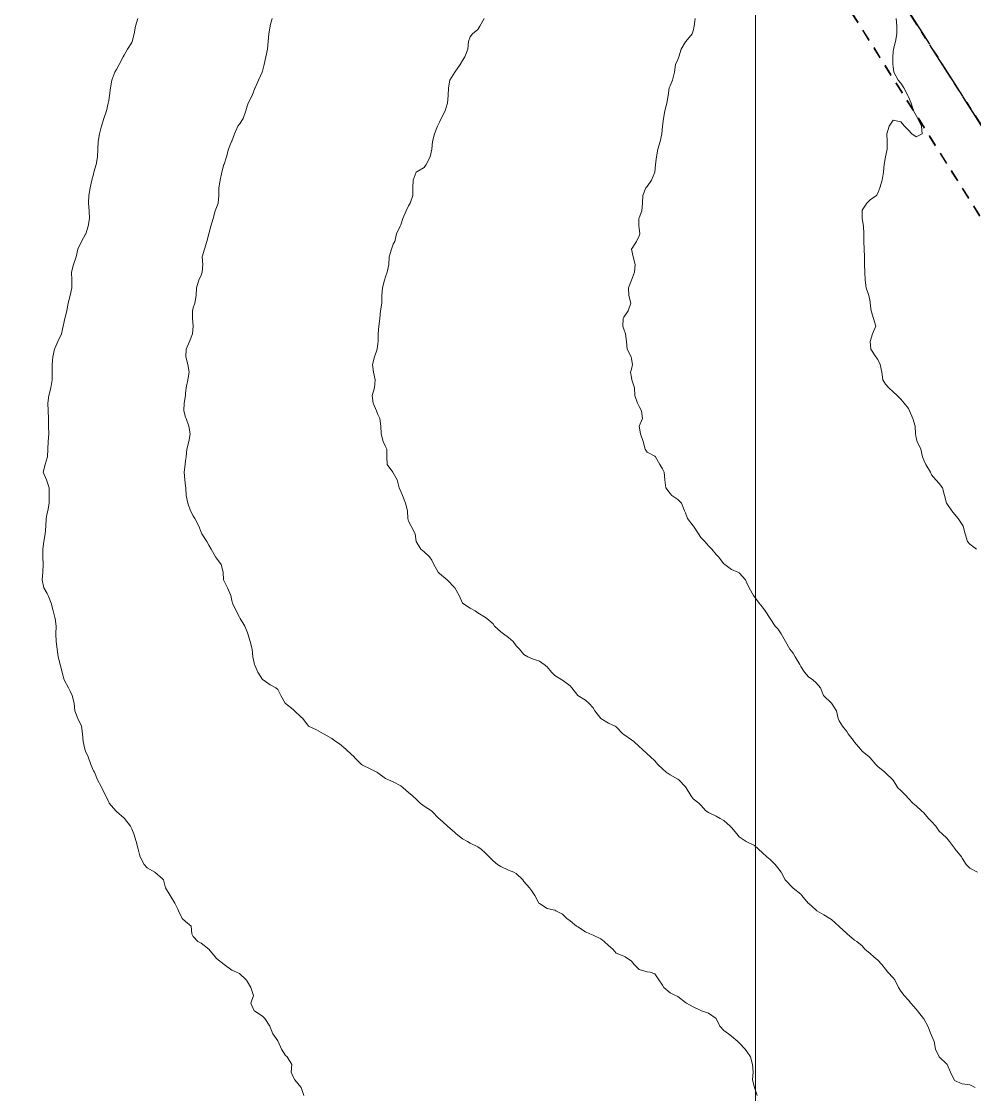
# Model space of a CAD drawing. Header units: centimetres. Extents: x 0 to 642158, y -847 to 649707.
# Drawn here: x 616019.1 to 616081, y 620691.3 to 620761.1 of the extents above; entities that cross this region are included whole.
import ezdxf

# ---------------------------------------------------------------- set-up
doc = ezdxf.new("R2010")
doc.units = ezdxf.units.CM
doc.header["$MEASUREMENT"] = 0
doc.linetypes.add('CENTERX2', pattern=[4, 2.5, -0.5, 0.5, -0.5])
doc.linetypes.add('JIS_02_0.7', pattern=[1.35, 0.75, -0.6])
for name, color, linetype, lineweight in [('MEV_grille', 254, 'Continuous', 9), ('WAL_parcellaire agricole', 7, 'JIS_02_0.7', 25), ('WAL_topographie 0.5', 253, 'Continuous', 20)]:
    doc.layers.add(name, color=color, linetype=linetype, lineweight=lineweight)
doc.layers.add('SPW_parcellaire cadastral', color=7, linetype='CENTERX2', lineweight=25, true_color=0xff0542)

# ---------------------------------------------------------------- blocks, each defined once
blk = doc.blocks.new('*U112')
at = {"layer": 'MEV_grille', "transparency": 33554687}
blk.add_lwpolyline([(0, 1825.476), (0, -1825.476)], dxfattribs=at)
blk = doc.blocks.new('*U113')
at = {"layer": 'MEV_grille', "color": 0, "linetype": 'ByBlock', "lineweight": -2, "transparency": 16777216}
blk.add_blockref('*U112', (700, 0), dxfattribs=at)

msp = doc.modelspace()

# ---------------------------------------------------------------- linework, layer by layer
at = {"layer": 'SPW_parcellaire cadastral'}
for points in [[(616193.653, 620578.812), (616144.289, 620510.138), (615985.613, 620618.632), (615990.569, 620632.771), (615995.574, 620647.416), (615998.928, 620661.596), (616000.017, 620670.775), (616000.954, 620681.053), (616001.675, 620685.867), (616002.704, 620690.786), (616004.363, 620704.131), (616005.319, 620710.84), (616007.794, 620722.104), (616009.664, 620731.205), (616011.319, 620739.288), (616014.125, 620752.391), (616016.405, 620761.975), (616017.723, 620766.658), (616030.668, 620807.434), (616032.862, 620812.264), (616036.399, 620809.026), (616059.536, 620788.639), (616193.653, 620578.812)], [(616233.938, 620664.885), (616202.718, 620594.404), (616193.653, 620578.812), (616059.536, 620788.639), (616090.293, 620793.326), (616104.658, 620794.238), (616137.678, 620793.39), (616165.865, 620749.948), (616245.087, 620688.12), (616233.938, 620664.885)]]:
    msp.add_lwpolyline(points, dxfattribs=at)
at = {"layer": 'WAL_parcellaire agricole'}
for points in [[(616052.891, 620793.615), (616133.223, 620798.458), (616172.383, 620852.629), (616251.222, 620803.638), (616254.888, 620802.306), (616255.997, 620774.617), (616257.4, 620703.807), (616283.569, 620681.31), (616274.904, 620665.143), (616272.238, 620660.142), (616266.073, 620651.975), (616263.907, 620646.975), (616262.074, 620639.475), (616257.786, 620631.565), (616227.415, 620576.971), (616199.663, 620598.301), (616185.082, 620583.966), (616052.891, 620793.615)], [(616087.819, 620555.289), (616073.819, 620560.587), (616038.317, 620574.383), (616008.515, 620597.579), (616002.114, 620602.978), (615997.114, 620605.777), (615991.814, 620609.177), (615985.913, 620613.176), (615997.409, 620647.877), (616001.705, 620678.577), (616004.153, 620697.527), (616007.151, 620712.027), (616013.498, 620743.678), (616018.495, 620763.278), (616023.993, 620782.579), (616033.49, 620809.78), (616052.891, 620793.615), (616185.082, 620583.966)]]:
    msp.add_lwpolyline(points, dxfattribs=at)
at = {"layer": 'WAL_topographie 0.5'}
for points in [[(616026.635, 620761.25), (616026.487, 620760.75), (616026.405, 620760.25), (616026.279, 620759.75), (616026.25, 620759.687), (616025.981, 620759.25), (616025.75, 620758.859), (616025.697, 620758.75), (616025.423, 620758.25), (616025.25, 620757.929), (616025.15, 620757.75), (616024.948, 620757.25), (616024.866, 620756.75), (616024.805, 620756.25), (616024.75, 620755.917), (616024.722, 620755.75), (616024.6, 620755.25), (616024.442, 620754.75), (616024.271, 620754.25), (616024.25, 620754.179), (616024.139, 620753.75), (616024.066, 620753.25), (616024.043, 620752.75), (616024.025, 620752.25), (616023.93, 620751.75), (616023.78, 620751.25), (616023.75, 620751.139), (616023.647, 620750.75), (616023.539, 620750.25), (616023.453, 620749.75), (616023.427, 620749.25), (616023.467, 620748.75), (616023.492, 620748.25), (616023.421, 620747.75), (616023.257, 620747.25), (616023.25, 620747.231), (616022.984, 620746.75), (616022.75, 620746.25), (616022.75, 620746.25), (616022.627, 620745.75), (616022.46, 620745.25), (616022.325, 620744.75), (616022.344, 620744.25), (616022.353, 620743.75), (616022.25, 620743.25), (616022.25, 620743.25), (616022.107, 620742.75), (616022.024, 620742.25), (616021.897, 620741.75), (616021.788, 620741.25), (616021.75, 620741.058), (616021.668, 620740.75), (616021.446, 620740.25), (616021.25, 620739.792), (616021.232, 620739.75), (616021.113, 620739.25), (616021.071, 620738.75), (616021.079, 620738.25), (616021.072, 620737.75), (616020.98, 620737.25), (616020.862, 620736.75), (616020.799, 620736.25), (616020.806, 620735.75), (616020.83, 620735.25), (616020.844, 620734.75), (616020.846, 620734.25), (616020.815, 620733.75), (616020.797, 620733.25), (616020.767, 620732.75), (616020.75, 620732.683), (616020.606, 620732.25), (616020.494, 620731.75), (616020.696, 620731.25), (616020.75, 620731.125), (616020.878, 620730.75), (616020.883, 620730.25), (616020.867, 620729.75), (616020.785, 620729.25), (616020.75, 620729.083), (616020.69, 620728.75), (616020.66, 620728.25), (616020.611, 620727.75), (616020.536, 620727.25), (616020.466, 620726.75), (616020.463, 620726.25), (616020.492, 620725.75), (616020.469, 620725.25), (616020.426, 620724.75), (616020.529, 620724.25), (616020.75, 620723.87), (616020.815, 620723.75), (616021.01, 620723.25), (616021.137, 620722.75), (616021.25, 620722.321), (616021.273, 620722.25), (616021.325, 620721.75), (616021.3, 620721.25), (616021.342, 620720.75), (616021.407, 620720.25), (616021.464, 620719.75), (616021.593, 620719.25), (616021.721, 620718.75), (616021.75, 620718.639), (616021.856, 620718.25), (616022.125, 620717.75), (616022.25, 620717.528), (616022.382, 620717.25), (616022.5, 620716.75), (616022.55, 620716.25), (616022.75, 620715.75), (616022.75, 620715.75), (616022.972, 620715.25), (616023.053, 620714.75), (616023.083, 620714.25), (616023.199, 620713.75), (616023.25, 620713.625), (616023.412, 620713.25), (616023.596, 620712.75), (616023.75, 620712.35), (616023.815, 620712.25), (616024.03, 620711.75), (616024.25, 620711.327), (616024.292, 620711.25), (616024.55, 620710.75), (616024.75, 620710.321), (616024.785, 620710.25), (616025.217, 620709.75), (616025.25, 620709.708), (616025.75, 620709.269), (616025.772, 620709.25), (616026.167, 620708.75), (616026.25, 620708.583), (616026.375, 620708.25), (616026.543, 620707.75), (616026.667, 620707.25), (616026.75, 620706.9), (616026.804, 620706.75), (616027.056, 620706.25), (616027.25, 620706.031), (616027.75, 620705.75), (616027.75, 620705.75), (616028.25, 620705.321), (616028.306, 620705.25), (616028.45, 620704.75), (616028.75, 620704.25), (616028.75, 620704.25), (616029.044, 620703.75), (616029.25, 620703.361), (616029.292, 620703.25), (616029.523, 620702.75), (616029.75, 620702.558), (616030.114, 620702.25), (616030.15, 620701.75), (616030.25, 620701.583), (616030.536, 620701.25), (616030.75, 620701.153), (616031.25, 620700.75), (616031.25, 620700.75), (616031.672, 620700.25), (616031.75, 620700.146), (616032.25, 620699.75), (616032.25, 620699.75), (616032.75, 620699.382), (616033.062, 620699.25), (616033.25, 620699.171), (616033.694, 620698.75), (616033.75, 620698.679), (616033.981, 620698.25), (616034.156, 620697.75), (616033.984, 620697.25), (616034.214, 620696.75), (616034.25, 620696.721), (616034.75, 620696.402), (616034.902, 620696.25), (616035.225, 620695.75), (616035.25, 620695.688), (616035.417, 620695.25), (616035.75, 620694.783), (616035.776, 620694.75), (616035.99, 620694.25), (616036.25, 620693.844), (616036.344, 620693.75), (616036.659, 620693.25), (616036.617, 620692.75), (616036.75, 620692.464), (616036.861, 620692.25), (616037.25, 620691.773), (616037.272, 620691.75), (616037.446, 620691.25)], [(616035.386, 620761.25), (616035.25, 620760.8), (616035.239, 620760.75), (616035.163, 620760.25), (616035.11, 620759.75), (616035.072, 620759.25), (616034.974, 620758.75), (616034.867, 620758.25), (616034.75, 620757.827), (616034.724, 620757.75), (616034.487, 620757.25), (616034.263, 620756.75), (616034.25, 620756.717), (616034.066, 620756.25), (616033.818, 620755.75), (616033.75, 620755.542), (616033.665, 620755.25), (616033.5, 620754.75), (616033.25, 620754.39), (616033.153, 620754.25), (616032.921, 620753.75), (616032.75, 620753.283), (616032.735, 620753.25), (616032.536, 620752.75), (616032.417, 620752.25), (616032.25, 620751.786), (616032.241, 620751.75), (616032.108, 620751.25), (616031.994, 620750.75), (616031.901, 620750.25), (616031.909, 620749.75), (616031.855, 620749.25), (616031.75, 620748.964), (616031.68, 620748.75), (616031.531, 620748.25), (616031.39, 620747.75), (616031.25, 620747.25), (616031.25, 620747.25), (616031.12, 620746.75), (616030.972, 620746.25), (616030.836, 620745.75), (616030.868, 620745.25), (616030.833, 620744.75), (616030.75, 620744.562), (616030.615, 620744.25), (616030.461, 620743.75), (616030.436, 620743.25), (616030.347, 620742.75), (616030.25, 620742.45), (616030.193, 620742.25), (616030.196, 620741.75), (616030.25, 620741.25), (616030.25, 620741.25), (616030.25, 620741.25), (616030.186, 620740.75), (616030, 620740.25), (616029.787, 620739.75), (616029.77, 620739.25), (616029.9, 620738.75), (616029.985, 620738.25), (616029.899, 620737.75), (616029.783, 620737.25), (616029.75, 620736.875), (616029.74, 620736.75), (616029.65, 620736.25), (616029.633, 620735.75), (616029.75, 620735.327), (616029.777, 620735.25), (616029.957, 620734.75), (616030.046, 620734.25), (616029.967, 620733.75), (616029.82, 620733.25), (616029.776, 620732.75), (616029.75, 620732.5), (616029.72, 620732.25), (616029.655, 620731.75), (616029.694, 620731.25), (616029.75, 620730.85), (616029.768, 620730.75), (616029.786, 620730.25), (616029.885, 620729.75), (616030.071, 620729.25), (616030.25, 620728.917), (616030.35, 620728.75), (616030.615, 620728.25), (616030.75, 620727.865), (616030.806, 620727.75), (616031.119, 620727.25), (616031.25, 620727.019), (616031.417, 620726.75), (616031.7, 620726.25), (616031.75, 620726.179), (616032.05, 620725.75), (616032.182, 620725.25), (616032.212, 620724.75), (616032.25, 620724.673), (616032.462, 620724.25), (616032.683, 620723.75), (616032.75, 620723.417), (616032.794, 620723.25), (616033.042, 620722.75), (616033.25, 620722.333), (616033.287, 620722.25), (616033.592, 620721.75), (616033.75, 620721.375), (616033.798, 620721.25), (616033.95, 620720.75), (616034.077, 620720.25), (616034.109, 620719.75), (616034.236, 620719.25), (616034.25, 620719.219), (616034.447, 620718.75), (616034.75, 620718.271), (616034.786, 620718.25), (616035.25, 620717.94), (616035.613, 620717.75), (616035.75, 620717.625), (616035.946, 620717.25), (616036.214, 620716.75), (616036.25, 620716.719), (616036.75, 620716.324), (616036.833, 620716.25), (616037.25, 620715.865), (616037.37, 620715.75), (616037.75, 620715.25), (616037.75, 620715.25), (616038.25, 620715), (616038.719, 620714.75), (616038.75, 620714.734), (616039.25, 620714.444), (616039.511, 620714.25), (616039.75, 620714.097), (616040.167, 620713.75), (616040.25, 620713.669), (616040.698, 620713.25), (616040.75, 620713.196), (616041.196, 620712.75), (616041.25, 620712.716), (616041.75, 620712.476), (616042.182, 620712.25), (616042.25, 620712.206), (616042.75, 620711.845), (616042.944, 620711.75), (616043.25, 620711.625), (616043.75, 620711.361), (616043.893, 620711.25), (616044.25, 620710.938), (616044.472, 620710.75), (616044.75, 620710.5), (616045, 620710.25), (616045.25, 620710.058), (616045.73, 620709.75), (616045.75, 620709.731), (616046.214, 620709.25), (616046.25, 620709.217), (616046.75, 620708.765), (616046.768, 620708.75), (616047.25, 620708.328), (616047.35, 620708.25), (616047.75, 620707.927), (616048.074, 620707.75), (616048.25, 620707.65), (616048.75, 620707.395), (616048.964, 620707.25), (616049.25, 620706.989), (616049.479, 620706.75), (616049.75, 620706.49), (616050.036, 620706.25), (616050.25, 620706.118), (616050.75, 620705.891), (616051.094, 620705.75), (616051.25, 620705.664), (616051.679, 620705.25), (616051.75, 620705.155), (616052.104, 620704.75), (616052.25, 620704.566), (616052.45, 620704.25), (616052.724, 620703.75), (616052.75, 620703.715), (616053.25, 620703.385), (616053.75, 620703.292), (616053.827, 620703.25), (616054.25, 620703.021), (616054.545, 620702.75), (616054.75, 620702.595), (616055.167, 620702.25), (616055.25, 620702.194), (616055.75, 620701.871), (616056.042, 620701.75), (616056.25, 620701.654), (616056.75, 620701.424), (616056.961, 620701.25), (616057.25, 620701), (616057.525, 620700.75), (616057.75, 620700.5), (616058.25, 620700.308), (616058.333, 620700.25), (616058.75, 620699.962), (616058.917, 620699.75), (616059.25, 620699.436), (616059.75, 620699.272), (616059.95, 620699.25), (616060.25, 620699.143), (616060.525, 620698.75), (616060.75, 620698.404), (616060.841, 620698.25), (616061.25, 620697.904), (616061.613, 620697.75), (616061.75, 620697.682), (616062.25, 620697.292), (616062.313, 620697.25), (616062.75, 620697), (616063.25, 620696.77), (616063.292, 620696.75), (616063.75, 620696.588), (616064.25, 620696.25), (616064.25, 620696.25), (616064.491, 620695.75), (616064.75, 620695.462), (616065.039, 620695.25), (616065.25, 620695.102), (616065.663, 620694.75), (616065.75, 620694.655), (616066.136, 620694.25), (616066.25, 620694.094), (616066.479, 620693.75), (616066.615, 620693.25), (616066.645, 620692.75), (616066.614, 620692.25), (616066.75, 620691.75), (616066.75, 620691.75), (616066.906, 620691.25)], [(616049.155, 620761.25), (616048.888, 620760.75), (616048.75, 620760.54), (616048.406, 620760.25), (616048.25, 620760.058), (616048.145, 620759.75), (616048.099, 620759.25), (616047.895, 620758.75), (616047.75, 620758.513), (616047.599, 620758.25), (616047.25, 620757.75), (616047.25, 620757.75), (616046.927, 620757.25), (616046.839, 620756.75), (616046.824, 620756.25), (616046.77, 620755.75), (616046.75, 620755.679), (616046.619, 620755.25), (616046.357, 620754.75), (616046.25, 620754.519), (616046.129, 620754.25), (616045.923, 620753.75), (616045.8, 620753.25), (616045.75, 620752.75), (616045.75, 620752.75), (616045.643, 620752.25), (616045.38, 620751.75), (616045.25, 620751.563), (616044.75, 620751.25), (616044.75, 620751.25), (616044.554, 620750.75), (616044.523, 620750.25), (616044.521, 620749.75), (616044.347, 620749.25), (616044.25, 620749.073), (616044.093, 620748.75), (616043.878, 620748.25), (616043.75, 620747.833), (616043.691, 620747.75), (616043.464, 620747.25), (616043.354, 620746.75), (616043.25, 620746.571), (616043.128, 620746.25), (616042.993, 620745.75), (616042.957, 620745.25), (616042.854, 620744.75), (616042.75, 620744.45), (616042.683, 620744.25), (616042.542, 620743.75), (616042.518, 620743.25), (616042.5, 620742.75), (616042.429, 620742.25), (616042.368, 620741.75), (616042.319, 620741.25), (616042.269, 620740.75), (616042.265, 620740.25), (616042.25, 620740.125), (616042.21, 620739.75), (616042.028, 620739.25), (616041.907, 620738.75), (616041.962, 620738.25), (616042.073, 620737.75), (616042.036, 620737.25), (616041.883, 620736.75), (616041.947, 620736.25), (616042.155, 620735.75), (616042.25, 620735.516), (616042.371, 620735.25), (616042.45, 620734.75), (616042.471, 620734.25), (616042.589, 620733.75), (616042.75, 620733.429), (616042.831, 620733.25), (616042.835, 620732.75), (616042.863, 620732.25), (616043.221, 620731.75), (616043.25, 620731.712), (616043.5, 620731.25), (616043.625, 620730.75), (616043.75, 620730.5), (616043.844, 620730.25), (616044.056, 620729.75), (616044.182, 620729.25), (616044.196, 620728.75), (616044.25, 620728.568), (616044.409, 620728.25), (616044.681, 620727.75), (616044.75, 620727.25), (616044.75, 620727.25), (616045.054, 620726.75), (616045.25, 620726.57), (616045.614, 620726.25), (616045.75, 620726.036), (616045.888, 620725.75), (616046.176, 620725.25), (616046.25, 620725.176), (616046.75, 620724.75), (616046.75, 620724.75), (616047.25, 620724.25), (616047.25, 620724.25), (616047.54, 620723.75), (616047.75, 620723.25), (616047.75, 620723.25), (616048.25, 620722.925), (616048.568, 620722.75), (616048.75, 620722.617), (616049.25, 620722.306), (616049.333, 620722.25), (616049.75, 620721.893), (616049.824, 620721.75), (616050.25, 620721.379), (616050.417, 620721.25), (616050.75, 620721.015), (616051.04, 620720.75), (616051.25, 620720.467), (616051.458, 620720.25), (616051.75, 620719.9), (616052, 620719.75), (616052.25, 620719.643), (616052.75, 620719.464), (616053.066, 620719.25), (616053.25, 620719.098), (616053.546, 620718.75), (616053.75, 620718.538), (616054.219, 620718.25), (616054.25, 620718.231), (616054.75, 620717.859), (616054.864, 620717.75), (616055.25, 620717.25), (616055.25, 620717.25), (616055.75, 620716.94), (616055.96, 620716.75), (616056.25, 620716.445), (616056.367, 620716.25), (616056.75, 620715.75), (616056.75, 620715.75), (616057.25, 620715.438), (616057.679, 620715.25), (616057.75, 620715.204), (616058.185, 620714.75), (616058.25, 620714.696), (616058.75, 620714.368), (616058.888, 620714.25), (616059.25, 620713.932), (616059.438, 620713.75), (616059.75, 620713.456), (616059.976, 620713.25), (616060.25, 620712.984), (616060.464, 620712.75), (616060.75, 620712.464), (616060.992, 620712.25), (616061.25, 620712.08), (616061.75, 620711.799), (616061.819, 620711.75), (616062.25, 620711.304), (616062.295, 620711.25), (616062.599, 620710.75), (616062.75, 620710.533), (616063.111, 620710.25), (616063.25, 620710.103), (616063.566, 620709.75), (616063.75, 620709.629), (616064.25, 620709.401), (616064.513, 620709.25), (616064.75, 620709.109), (616065.161, 620708.75), (616065.25, 620708.657), (616065.594, 620708.25), (616065.75, 620708.065), (616066.197, 620707.75), (616066.25, 620707.722), (616066.75, 620707.492), (616066.992, 620707.25), (616067.25, 620707.015), (616067.55, 620706.75), (616067.75, 620706.574), (616068.094, 620706.25), (616068.25, 620706.05), (616068.464, 620705.75), (616068.737, 620705.25), (616068.75, 620705.236), (616069.223, 620704.75), (616069.25, 620704.727), (616069.75, 620704.318), (616069.824, 620704.25), (616070.236, 620703.75), (616070.25, 620703.736), (616070.75, 620703.281), (616070.794, 620703.25), (616071.25, 620702.974), (616071.636, 620702.75), (616071.75, 620702.674), (616072.233, 620702.25), (616072.25, 620702.234), (616072.75, 620701.765), (616072.772, 620701.75), (616073.25, 620701.343), (616073.397, 620701.25), (616073.75, 620700.964), (616073.923, 620700.75), (616074.25, 620700.476), (616074.5, 620700.25), (616074.75, 620700.031), (616075.023, 620699.75), (616075.25, 620699.462), (616075.412, 620699.25), (616075.75, 620698.891), (616075.855, 620698.75), (616076.096, 620698.25), (616076.25, 620698.028), (616076.471, 620697.75), (616076.75, 620697.444), (616076.908, 620697.25), (616077.25, 620696.844), (616077.333, 620696.75), (616077.738, 620696.25), (616077.75, 620696.227), (616078.013, 620695.75), (616078.212, 620695.25), (616078.25, 620695.15), (616078.412, 620694.75), (616078.507, 620694.25), (616078.75, 620693.75), (616078.75, 620693.75), (616079.25, 620693.27), (616079.266, 620693.25), (616079.477, 620692.75), (616079.714, 620692.25), (616079.75, 620692.214), (616080.25, 620692), (616080.75, 620691.925), (616081.083, 620691.75)], [(616062.884, 620761.25), (616062.826, 620760.75), (616062.75, 620760.438), (616062.685, 620760.25), (616062.273, 620759.75), (616062.25, 620759.721), (616061.964, 620759.25), (616061.819, 620758.75), (616061.75, 620758.583), (616061.607, 620758.25), (616061.533, 620757.75), (616061.406, 620757.25), (616061.25, 620756.865), (616061.2, 620756.75), (616061.125, 620756.25), (616061.036, 620755.75), (616060.917, 620755.25), (616060.827, 620754.75), (616060.75, 620754.25), (616060.75, 620754.25), (616060.721, 620753.75), (616060.597, 620753.25), (616060.461, 620752.75), (616060.371, 620752.25), (616060.3, 620751.75), (616060.25, 620751.25), (616060.25, 620751.25), (616060.05, 620750.75), (616059.75, 620750.333), (616059.679, 620750.25), (616059.484, 620749.75), (616059.464, 620749.25), (616059.423, 620748.75), (616059.25, 620748.3), (616059.224, 620748.25), (616059.224, 620747.75), (616059.25, 620747.625), (616059.292, 620747.25), (616059.25, 620747.113), (616059.076, 620746.75), (616058.75, 620746.25), (616058.841, 620745.75), (616058.972, 620745.25), (616058.927, 620744.75), (616058.75, 620744.25), (616058.75, 620744.25), (616058.553, 620743.75), (616058.559, 620743.25), (616058.689, 620742.75), (616058.529, 620742.25), (616058.25, 620741.837), (616058.194, 620741.75), (616058.169, 620741.25), (616058.25, 620741.05), (616058.35, 620740.75), (616058.421, 620740.25), (616058.45, 620739.75), (616058.719, 620739.25), (616058.75, 620739.125), (616058.81, 620738.75), (616058.75, 620738.45), (616058.673, 620738.25), (616058.75, 620737.917), (616058.774, 620737.75), (616058.945, 620737.25), (616058.969, 620736.75), (616059.125, 620736.25), (616059.25, 620736.036), (616059.383, 620735.75), (616059.45, 620735.25), (616059.25, 620734.75), (616059.333, 620734.25), (616059.5, 620733.75), (616059.63, 620733.25), (616059.75, 620733.062), (616060.25, 620732.798), (616060.298, 620732.75), (616060.592, 620732.25), (616060.75, 620731.978), (616060.869, 620731.75), (616060.9, 620731.25), (616060.967, 620730.75), (616061.25, 620730.368), (616061.368, 620730.25), (616061.75, 620729.979), (616061.989, 620729.75), (616062.194, 620729.25), (616062.25, 620729.113), (616062.388, 620728.75), (616062.75, 620728.273), (616062.764, 620728.25), (616063.101, 620727.75), (616063.25, 620727.511), (616063.511, 620727.25), (616063.75, 620726.975), (616063.964, 620726.75), (616064.25, 620726.417), (616064.393, 620726.25), (616064.75, 620725.809), (616064.803, 620725.75), (616065.25, 620725.423), (616065.659, 620725.25), (616065.75, 620725.21), (616066.161, 620724.75), (616066.25, 620724.571), (616066.4, 620724.25), (616066.676, 620723.75), (616066.75, 620723.645), (616067.038, 620723.25), (616067.25, 620722.988), (616067.429, 620722.75), (616067.75, 620722.25), (616067.75, 620722.25), (616068.083, 620721.75), (616068.25, 620721.573), (616068.47, 620721.25), (616068.75, 620720.75), (616068.75, 620720.75), (616069.028, 620720.25), (616069.25, 620720), (616069.39, 620719.75), (616069.683, 620719.25), (616069.75, 620719.13), (616070, 620718.75), (616070.25, 620718.453), (616070.533, 620718.25), (616070.75, 620718.065), (616071.033, 620717.75), (616071.237, 620717.25), (616071.25, 620717.227), (616071.75, 620716.75), (616071.75, 620716.75), (616072.067, 620716.25), (616072.189, 620715.75), (616072.25, 620715.596), (616072.464, 620715.25), (616072.75, 620714.897), (616072.839, 620714.75), (616073.218, 620714.25), (616073.25, 620714.212), (616073.637, 620713.75), (616073.75, 620713.629), (616074.19, 620713.25), (616074.25, 620713.192), (616074.633, 620712.75), (616074.75, 620712.637), (616075.212, 620712.25), (616075.25, 620712.22), (616075.734, 620711.75), (616075.75, 620711.73), (616076.066, 620711.25), (616076.25, 620711.061), (616076.569, 620710.75), (616076.75, 620710.553), (616077.044, 620710.25), (616077.25, 620710.061), (616077.609, 620709.75), (616077.75, 620709.614), (616078.058, 620709.25), (616078.25, 620709.042), (616078.526, 620708.75), (616078.75, 620708.423), (616078.946, 620708.25), (616079.25, 620707.958), (616079.429, 620707.75), (616079.75, 620707.322), (616079.798, 620707.25), (616080.208, 620706.75), (616080.25, 620706.671), (616080.493, 620706.25), (616080.75, 620706.007), (616081.25, 620705.764)], [(616075.95, 620761.25), (616075.987, 620760.75), (616075.985, 620760.25), (616075.904, 620759.75), (616075.771, 620759.25), (616075.75, 620759.083), (616075.731, 620758.75), (616075.738, 620758.25), (616075.75, 620758.139), (616075.808, 620757.75), (616076.074, 620757.25), (616076.25, 620757.037), (616076.444, 620756.75), (616076.71, 620756.25), (616076.75, 620756.157), (616076.934, 620755.75), (616077.07, 620755.25), (616077.25, 620754.95), (616077.36, 620754.75), (616077.605, 620754.25), (616077.637, 620753.75), (616077.25, 620753.556), (616076.977, 620753.75), (616076.75, 620753.983), (616076.494, 620754.25), (616076.25, 620754.539), (616075.75, 620754.646), (616075.5, 620754.25), (616075.35, 620753.75), (616075.375, 620753.25), (616075.361, 620752.75), (616075.25, 620752.25), (616075.25, 620752.25), (616075.176, 620751.75), (616075.137, 620751.25), (616075.038, 620750.75), (616074.896, 620750.25), (616074.75, 620749.9), (616074.667, 620749.75), (616074.25, 620749.462), (616074.038, 620749.25), (616073.75, 620748.781), (616073.738, 620748.75), (616073.75, 620748.251), (616073.75, 620748.25), (616073.837, 620747.75), (616073.85, 620747.25), (616073.841, 620746.75), (616073.868, 620746.25), (616073.89, 620745.75), (616073.886, 620745.25), (616073.91, 620744.75), (616073.932, 620744.25), (616074, 620743.75), (616074.169, 620743.25), (616074.25, 620742.833), (616074.267, 620742.75), (616074.315, 620742.25), (616074.481, 620741.75), (616074.619, 620741.25), (616074.417, 620740.75), (616074.267, 620740.25), (616074.302, 620739.75), (616074.629, 620739.25), (616074.75, 620739.083), (616074.913, 620738.75), (616075.018, 620738.25), (616075.093, 620737.75), (616075.25, 620737.488), (616075.468, 620737.25), (616075.75, 620736.99), (616076.011, 620736.75), (616076.25, 620736.511), (616076.464, 620736.25), (616076.75, 620735.887), (616076.825, 620735.75), (616077.036, 620735.25), (616077.187, 620734.75), (616077.202, 620734.25), (616077.25, 620734), (616077.315, 620733.75), (616077.554, 620733.25), (616077.661, 620732.75), (616077.75, 620732.542), (616077.89, 620732.25), (616078.176, 620731.75), (616078.25, 620731.594), (616078.525, 620731.25), (616078.75, 620731.025), (616078.97, 620730.75), (616079.104, 620730.25), (616079.225, 620729.75), (616079.25, 620729.719), (616079.576, 620729.25), (616079.75, 620729.028), (616079.977, 620728.75), (616080.25, 620728.35), (616080.315, 620728.25), (616080.43, 620727.75), (616080.596, 620727.25), (616080.75, 620727.083), (616081.171, 620726.75)]]:
    msp.add_lwpolyline(points, dxfattribs=at)

# ---------------------------------------------------------------- block references
at = {"layer": 'MEV_grille', "transparency": 33554687}
msp.add_blockref('*U113', (615366.814, 620593.644), dxfattribs=at)

doc.saveas('drawing.dxf')
